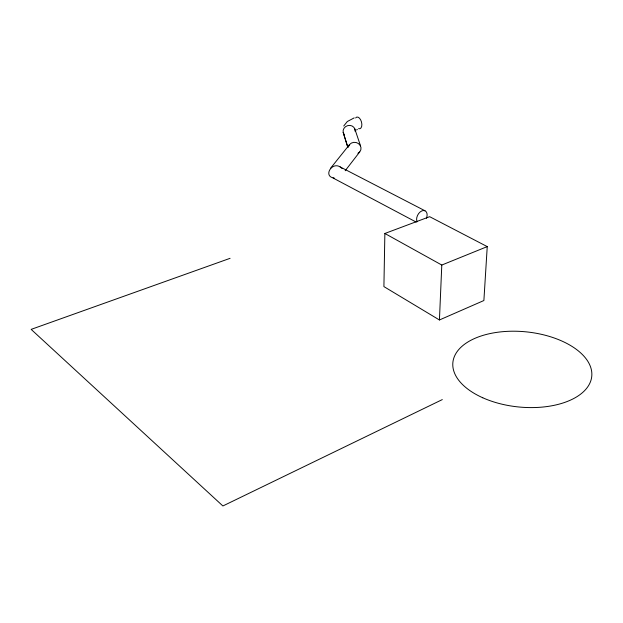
<?xml version="1.0" encoding="UTF-8"?>
<svg xmlns="http://www.w3.org/2000/svg" width="623" height="623" viewBox="0 0 623 623"><rect width="100%" height="100%" fill="white"/><g stroke="black" fill="none" stroke-linecap="round" stroke-linejoin="round"><path stroke-width="0.93" d="M384.866 233.477L383.908 286.596L439.433 319.973L483.884 300.535L487.241 246.607L429.675 216.687L384.866 233.477L441.793 265.04L487.241 246.607M439.433 319.973L441.793 265.04M343.725 126.01L347.307 121.524L354.176 117.895M345.181 170.741L359.697 151.973M330.657 168.132L349.604 144.489M442.299 399.592L222.886 505.969L31.15 329.38L230.082 258.319M356.558 129.927L357.392 129.561M334.208 178.014C322.831 176.815 331.615 161.482 340.119 166.902L424.956 210.753M340.174 166.933L342.113 168.506M333.079 178.014L416.25 222.115M354.736 128.712L360.499 145.759M343.491 133.408L347.93 147.589L343.172 132.372M417.099 221.78A7.071 4.657 -62 0 1 422.075 210.8A7.071 4.657 -62 0 1 426.459 218.268M348.514 146.709A6.355 5.833 12.2 0 1 358.412 143.539A6.355 5.833 12.2 0 1 357.921 153.313M344.052 134.389A6.098 5.599 -19.6 0 1 347.657 125.636A6.098 5.599 -19.6 0 1 355.118 131.274M355.616 117.957A6.02 3.279 75.1 0 1 361.472 121.913A6.02 3.279 75.1 0 1 358.607 128.626M482.755 397.77A69.784 37.746 5.7 0 0 591.624 377.374A69.784 37.746 5.7 0 0 492.567 333.071A69.784 37.746 5.7 0 0 482.755 397.77"/></g></svg>
